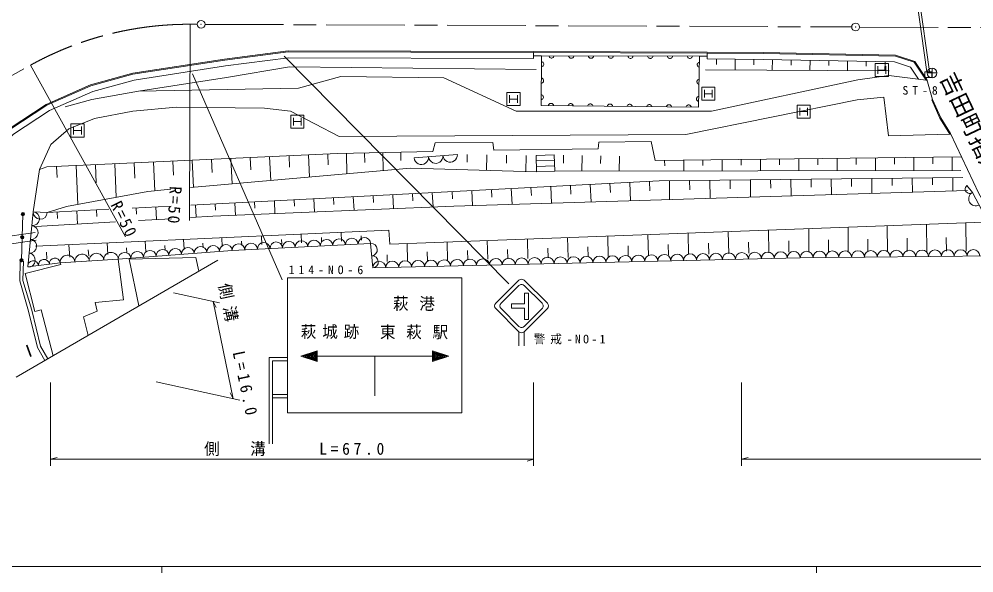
# Model space of a CAD drawing. Units: millimetres, scale not verified. Extents: x 40000 to 680000, y 20000 to 380000.
# Drawn here: x 146168 to 292056, y 204000 to 288645 of the extents above; entities that cross this region are included whole.
import ezdxf
from ezdxf.enums import TextEntityAlignment as Align

# ---------------------------------------------------------------- set-up
doc = ezdxf.new("R2010")
doc.units = ezdxf.units.MM
doc.header["$LTSCALE"] = 1000
doc.linetypes.add('CHAIN', pattern=[18.5, 12, -1.5, 3.5, -1.5])
for name, color, linetype, lineweight in [('M-BGD', 7, 'Continuous', 13), ('M-BMK', 2, 'CHAIN', 13), ('M-BMK-SRVR', 3, 'Continuous', 13), ('M-STR-HTXT', 7, 'Continuous', 13), ('M-STR-STRC', 7, 'Continuous', 13), ('M-TTL-BAND', 7, 'Continuous', 13)]:
    doc.layers.add(name, color=color, linetype=linetype, lineweight=lineweight)
doc.layers.add('M-BGD-HTXT', color=7, linetype='Continuous')
doc.styles.add('ＭＳ ゴシック', font='')
doc.styles.get('ＭＳ ゴシック').set_extended_font_data('MS Gothic')

msp = doc.modelspace()

# ---------------------------------------------------------------- linework, layer by layer
at = {"layer": 'M-BGD'}
for p, q in [((284867, 280571), (283228, 292189)), ((285263, 280627), (283624, 292245)), ((224775, 282626), (224778, 283526)), ((251285, 282560), (251292, 283460)), ((226012, 283011), (224776, 283014)), ((250151, 282958), (251288, 282956)), ((252713, 282549), (252707, 281710)), ((255569, 282526), (255556, 280855)), ((258425, 282504), (258418, 281670)), ((261286, 282465), (261254, 280820)), ((264152, 282409), (264136, 281606)), ((267018, 282353), (266988, 280785)), ((269884, 282297), (269869, 281533)), ((272750, 282241), (272721, 280751)), ((275617, 282186), (275603, 281459)), ((278483, 282130), (278455, 280716)), ((279119, 280712), (251049, 280882)), ((284758, 279321), (284883, 279404)), ((285750, 276350), (284883, 279404)), ((285750, 276350), (285613, 276288)), ((288363, 271073), (288490, 271151)), ((172616, 267069), (172807, 262930)), ((175575, 267205), (175667, 265198)), ((178534, 267342), (178713, 263452)), ((181492, 267478), (181579, 265595)), ((184451, 267614), (184619, 263973)), ((187410, 267751), (187491, 265992)), ((190368, 267887), (190525, 264495)), ((193327, 268023), (193402, 266390)), ((196190, 268119), (196253, 265001)), ((198957, 268175), (198987, 266710)), ((201724, 268231), (201780, 265490)), ((204492, 268287), (204517, 267010)), ((213130, 267954), (206537, 267434)), ((214633, 267933), (214617, 266771)), ((217638, 267892), (217605, 265520)), ((220643, 267850), (220627, 266641)), ((223648, 267808), (223614, 265344)), ((227967, 267062), (225182, 266957)), ((229356, 267863), (229331, 266633)), ((232198, 267804), (232149, 265407)), ((235040, 267746), (235016, 266578)), ((237882, 267687), (237835, 265415)), ((244798, 267043), (244807, 266234)), ((247726, 267078), (247745, 265428)), ((250654, 267112), (250663, 266272)), ((253581, 267147), (253602, 265436)), ((256509, 267181), (256519, 266311)), ((259437, 267215), (259458, 265445)), ((262365, 267250), (262376, 266349)), ((265293, 267284), (265314, 265453)), ((268221, 267319), (268232, 266388)), ((271148, 267353), (271171, 265461)), ((274076, 267388), (274088, 266426)), ((277004, 267422), (277027, 265469)), ((279932, 267456), (279944, 266465)), ((282860, 267491), (282884, 265477)), ((285788, 267525), (285800, 266503)), ((288716, 267560), (288740, 265485)), ((151905, 266115), (151983, 264426)), ((154864, 266251), (155138, 260305)), ((157823, 266388), (157950, 263622)), ((160781, 266524), (161017, 261410)), ((163740, 266660), (163848, 264311)), ((166699, 266797), (166901, 262408)), ((169658, 266933), (169756, 264801)), ((205986, 265861), (172344, 262889)), ((225245, 265296), (205986, 265861)), ((227998, 266232), (225214, 266127)), ((290049, 265487), (228029, 265401)), ((257901, 264061), (257931, 261437)), ((260994, 264096), (261008, 262813)), ((264086, 264131), (264114, 261624)), ((267178, 264165), (267191, 262941)), ((270270, 264200), (270297, 261810)), ((273362, 264234), (273375, 263069)), ((276454, 264269), (276480, 261997)), ((279546, 264304), (279559, 263197)), ((282638, 264338), (282662, 262184)), ((285730, 264373), (285742, 263325)), ((288823, 264408), (288845, 262370)), ((221364, 262740), (221488, 260337)), ((224380, 262896), (224444, 261662)), ((227397, 263051), (227527, 260519)), ((230413, 263206), (230480, 261908)), ((233429, 263362), (233566, 260702)), ((236446, 263517), (236516, 262155)), ((239462, 263672), (239606, 260884)), ((242479, 263828), (242552, 262401)), ((245533, 263923), (245565, 261064)), ((248625, 263957), (248641, 262557)), ((251717, 263992), (251748, 261250)), ((254809, 264027), (254824, 262685)), ((291845, 262150), (290983, 263196)), ((191200, 261187), (191304, 259162)), ((194216, 261342), (194269, 260316)), ((197233, 261498), (197340, 259419)), ((200249, 261653), (200303, 260600)), ((203265, 261808), (203375, 259676)), ((206282, 261964), (206337, 260884)), ((209298, 262119), (209411, 259933)), ((212315, 262274), (212372, 261168)), ((215331, 262430), (215448, 260155)), ((218347, 262585), (218408, 261415)), ((296886, 252492), (291845, 262150)), ((163426, 259757), (169416, 260065)), ((164052, 259789), (164102, 258813)), ((167069, 259944), (167168, 258009)), ((173101, 260255), (173199, 258354)), ((176118, 260410), (176166, 259465)), ((179134, 260566), (179233, 258648)), ((182151, 260721), (182201, 259749)), ((185167, 260876), (185268, 258905)), ((188183, 261032), (188235, 260033)), ((146529, 251784), (146748, 258836)), ((148318, 259189), (147478, 250762)), ((150478, 259090), (148318, 259189)), ((150478, 259090), (159878, 259574)), ((151987, 259167), (152039, 258157)), ((155003, 259323), (155106, 257320)), ((158019, 259478), (158070, 258485)), ((148708, 256954), (160912, 257651)), ((164435, 257853), (169446, 258139)), ((272842, 253080), (272822, 256836)), ((278845, 253112), (278824, 257059)), ((284848, 253144), (284826, 257283)), ((290851, 253176), (290828, 257506)), ((148613, 256039), (135770, 254119)), ((183245, 254182), (183187, 255492)), ((189339, 254453), (189281, 255767)), ((195433, 254723), (195375, 256041)), ((198480, 254859), (198451, 255519)), ((236187, 252363), (236115, 255469)), ((242324, 252505), (242250, 255697)), ((248461, 252648), (248385, 255926)), ((254599, 252790), (254520, 256154)), ((260736, 252933), (260656, 256383)), ((266839, 253047), (266820, 256612)), ((148790, 254852), (135948, 252932)), ((153895, 252242), (153760, 254165)), ((159725, 252650), (159601, 254429)), ((165556, 253059), (165442, 254692)), ((168471, 253263), (168417, 254044)), ((171387, 253468), (171282, 254955)), ((174302, 253672), (174252, 254380)), ((177217, 253876), (177123, 255219)), ((178738, 253289), (199883, 254334)), ((180198, 254046), (180169, 254700)), ((186292, 254317), (186263, 254973)), ((192386, 254588), (192357, 255246)), ((199883, 254334), (200206, 250608)), ((205501, 251650), (205439, 254326)), ((211638, 251793), (211574, 254554)), ((217775, 251935), (217709, 254783)), ((223912, 252078), (223844, 255011)), ((230050, 252220), (229980, 255240)), ((239255, 252434), (239219, 254008)), ((245393, 252576), (245355, 254194)), ((251530, 252719), (251491, 254379)), ((257667, 252861), (257628, 254565)), ((263804, 253004), (263764, 254750)), ((269841, 253064), (269831, 254894)), ((275844, 253096), (275833, 255022)), ((281847, 253128), (281836, 255150)), ((287849, 253160), (287838, 255277)), ((150412, 251989), (150337, 252999)), ((156810, 252446), (156745, 253372)), ((161322, 251946), (178738, 253289)), ((162641, 252855), (162581, 253708)), ((202432, 251579), (202408, 252599)), ((208569, 251721), (208538, 253081)), ((214707, 251864), (214674, 253266)), ((220844, 252006), (220810, 253452)), ((226981, 252149), (226946, 253637)), ((233118, 252291), (233083, 253823)), ((265519, 252174), (296886, 252492)), ((147478, 250762), (152459, 251391)), ((152459, 251391), (161322, 251946)), ((152459, 251391), (152521, 251153)), ((200206, 250608), (265519, 252174)), ((148575, 243956), (149540, 244206)), ((151361, 237184), (149540, 244206)), ((156005, 243158), (156744, 240309)), ((147417, 238799), (147276, 238747)), ((147276, 238747), (147894, 237074)), ((147417, 238799), (148035, 237126)), ((147894, 237074), (148035, 237126))]:
    msp.add_line(p, q, dxfattribs=at)
for points in [[(284883, 279404), (283034, 282174), (280095, 283149), (259861, 283542), (251293, 283610), (224778, 283676), (187285, 283778), (177563, 282518), (163527, 280359)], [(284758, 279321), (282938, 282048), (280070, 282999), (259860, 283392), (251292, 283460), (224778, 283526), (187295, 283628), (177584, 282369), (163550, 280211)], [(224775, 282626), (187352, 282728), (177711, 281478), (163739, 279330), (157415, 277583), (150819, 274689), (145303, 271056), (140892, 266657)], [(225993, 281350), (226089, 281381), (226170, 281428), (226251, 281507), (226300, 281586), (226333, 281682), (226334, 281810), (226303, 281906), (226256, 281987), (226177, 282068), (226098, 282117), (226002, 282150)], [(227121, 283009), (227152, 282913), (227200, 282833), (227280, 282753), (227360, 282704), (227456, 282672), (227584, 282672), (227680, 282704), (227760, 282751), (227840, 282831), (227888, 282911), (227921, 283007)], [(230138, 283002), (230170, 282906), (230218, 282826), (230297, 282746), (230377, 282698), (230473, 282665), (230601, 282665), (230697, 282697), (230777, 282745), (230858, 282825), (230906, 282905), (230938, 283000)], [(233155, 282996), (233187, 282899), (233235, 282819), (233315, 282739), (233395, 282691), (233491, 282659), (233619, 282659), (233715, 282690), (233795, 282738), (233875, 282818), (233923, 282898), (233955, 282994)], [(236173, 282989), (236204, 282893), (236252, 282813), (236332, 282733), (236412, 282684), (236508, 282652), (236636, 282652), (236732, 282684), (236812, 282731), (236892, 282811), (236940, 282891), (236973, 282987)], [(239190, 282982), (239222, 282886), (239270, 282806), (239349, 282726), (239429, 282678), (239525, 282645), (239653, 282645), (239749, 282677), (239829, 282725), (239910, 282805), (239958, 282885), (239990, 282980)], [(242207, 282976), (242239, 282880), (242287, 282799), (242367, 282719), (242447, 282671), (242543, 282639), (242671, 282639), (242767, 282670), (242847, 282718), (242927, 282798), (242975, 282878), (243007, 282974)], [(245225, 282969), (245257, 282873), (245304, 282793), (245384, 282713), (245464, 282664), (245560, 282632), (245688, 282632), (245784, 282664), (245864, 282712), (245944, 282791), (245993, 282871), (246025, 282967)], [(248242, 282962), (248274, 282866), (248322, 282786), (248402, 282706), (248481, 282658), (248577, 282626), (248705, 282625), (248801, 282657), (248882, 282705), (248962, 282785), (249010, 282865), (249042, 282960)], [(250130, 282059), (250033, 282029), (249952, 281983), (249871, 281905), (249821, 281826), (249787, 281731), (249784, 281603), (249813, 281506), (249860, 281425), (249938, 281343), (250017, 281294), (250112, 281259)], [(283580, 279464), (282361, 281291), (279916, 282102), (259853, 282492), (251285, 282560)], [(163527, 280359), (157062, 278575), (150316, 275615), (144637, 271874), (140151, 267400)], [(163567, 280215), (157113, 278433), (150388, 275483), (144732, 271757), (140257, 267294)], [(225197, 280965), (187498, 281346), (177875, 279722), (164415, 277646), (157303, 276355), (153219, 275246)], [(164415, 277646), (188859, 278065), (195346, 279873), (211062, 279674), (222118, 274578), (251952, 274574), (274314, 279369), (279037, 280016), (284758, 279321)], [(225965, 278827), (226061, 278858), (226142, 278905), (226222, 278984), (226271, 279063), (226304, 279159), (226306, 279287), (226275, 279383), (226228, 279464), (226149, 279545), (226069, 279594), (225974, 279627)], [(250071, 279462), (249974, 279432), (249893, 279386), (249811, 279308), (249761, 279229), (249727, 279134), (249724, 279006), (249754, 278909), (249800, 278828), (249878, 278746), (249957, 278696), (250052, 278662)], [(288363, 271073), (279022, 270805), (278316, 276728), (274236, 276303), (248033, 271021), (195080, 270722), (187644, 274582), (183661, 275016), (170209, 275205), (163536, 274573), (157677, 273457), (153759, 271851), (151036, 269463), (149303, 265675), (148318, 259189)], [(225936, 276304), (226033, 276335), (226113, 276382), (226194, 276461), (226243, 276540), (226276, 276636), (226277, 276764), (226247, 276860), (226199, 276941), (226120, 277022), (226041, 277071), (225945, 277104)], [(227829, 275420), (227798, 275517), (227751, 275597), (227672, 275678), (227593, 275727), (227497, 275760), (227369, 275762), (227273, 275731), (227192, 275684), (227111, 275605), (227063, 275525), (227029, 275430)], [(250011, 276864), (249914, 276835), (249833, 276788), (249751, 276710), (249702, 276631), (249667, 276536), (249665, 276408), (249694, 276311), (249740, 276230), (249819, 276149), (249898, 276099), (249993, 276065)], [(288363, 271073), (286867, 273506), (285613, 276288)], [(288490, 271151), (287000, 273577), (285750, 276350)], [(230835, 275386), (230804, 275482), (230757, 275563), (230678, 275644), (230599, 275693), (230503, 275726), (230375, 275727), (230279, 275696), (230198, 275649), (230117, 275570), (230068, 275491), (230035, 275395)], [(233841, 275351), (233810, 275448), (233763, 275528), (233684, 275609), (233604, 275658), (233509, 275691), (233381, 275693), (233284, 275662), (233204, 275615), (233123, 275536), (233074, 275456), (233041, 275360)], [(236846, 275317), (236816, 275413), (236768, 275494), (236689, 275575), (236610, 275623), (236514, 275657), (236386, 275658), (236290, 275627), (236209, 275580), (236129, 275501), (236080, 275422), (236047, 275326)], [(239852, 275282), (239821, 275378), (239774, 275459), (239695, 275540), (239616, 275589), (239520, 275622), (239392, 275623), (239296, 275593), (239215, 275545), (239134, 275466), (239085, 275387), (239052, 275291)], [(242858, 275248), (242827, 275344), (242780, 275424), (242701, 275505), (242621, 275554), (242526, 275587), (242398, 275589), (242301, 275558), (242221, 275511), (242140, 275432), (242091, 275352), (242058, 275257)], [(245864, 275213), (245833, 275309), (245786, 275390), (245707, 275471), (245627, 275520), (245531, 275553), (245403, 275554), (245307, 275523), (245227, 275476), (245146, 275397), (245097, 275318), (245064, 275222)], [(248869, 275178), (248838, 275275), (248791, 275355), (248712, 275436), (248633, 275485), (248537, 275518), (248409, 275520), (248313, 275489), (248232, 275442), (248151, 275363), (248102, 275283), (248069, 275188)], [(290179, 267577), (243334, 267026), (242720, 269957), (234768, 269829), (234669, 268799), (218701, 268607), (218568, 269777), (209720, 269724), (209366, 268386), (194806, 268091), (150426, 266047), (149303, 265675)], [(288490, 271151), (292820, 261989), (297968, 253074)], [(172386, 260218), (243987, 263905), (290369, 264425)], [(169377, 262627), (165820, 262312), (158895, 261011)], [(172344, 258305), (175766, 258501), (212596, 260068), (291102, 262439)], [(158895, 261011), (153421, 259982), (150478, 259090)], [(293541, 257608), (202822, 254228), (202643, 256369), (148695, 253937)], [(150124, 236466), (148964, 238475), (147611, 244019), (146257, 248641), (146321, 251651)], [(150557, 236717), (149433, 238663), (148094, 244149), (146759, 248708), (146821, 251641)], [(148575, 243956), (147075, 249740), (152521, 251153)], [(152459, 251391), (161322, 251946), (162096, 245751), (157809, 245316), (158079, 243986), (156005, 243158)], [(164474, 244796), (163008, 251954), (173193, 252216), (173624, 250109)]]:
    msp.add_lwpolyline(points, dxfattribs=at)
for points in [[(250151, 282958), (226012, 283011), (225927, 275442), (249972, 275166)], [(284579, 280599), (285643, 280599), (285643, 279717), (284579, 279717)], [(225151, 267787), (225245, 265296), (228029, 265401), (227935, 267892)]]:
    msp.add_lwpolyline(points, close=True, dxfattribs=at)
for centre, radius in [((146748, 258836), 250), ((146748, 258836), 220), ((146748, 258836), 190), ((146748, 258836), 160), ((146748, 258836), 130), ((146748, 258836), 100), ((146748, 258836), 70), ((146748, 258836), 40), ((146748, 258836), 10), ((146639, 255310), 250), ((146639, 255310), 220), ((146639, 255310), 190), ((146639, 255310), 160), ((146639, 255310), 130), ((146639, 255310), 100), ((146639, 255310), 70), ((146639, 255310), 40), ((146639, 255310), 10), ((146529, 251784), 250), ((146529, 251784), 220), ((146529, 251784), 190), ((146529, 251784), 160), ((146529, 251784), 130), ((146529, 251784), 100), ((146529, 251784), 70), ((146529, 251784), 40), ((146529, 251784), 10)]:
    msp.add_circle(centre, radius, dxfattribs=at)
for centre, radius, start, end in [((207636, 267521), 1102, 184.51, 4.51), ((209834, 267694), 1102, 184.51, 4.51), ((212031, 267867), 1102, 184.51, 4.51), ((291414, 262673), 678, 129.48561, 309.48561), ((292349, 261184), 1090, 117.56574, 297.56574), ((148213, 258136), 1059, 264.31039, 84.31039), ((149398, 259139), 1081, 177.36512, 357.36512), ((148003, 256029), 1059, 264.31039, 84.31039), ((147793, 253922), 1059, 264.31039, 84.31039), ((173900, 252916), 970, 4.40866, 184.40866), ((175835, 253065), 970, 4.40866, 184.40866), ((177770, 253214), 970, 4.40866, 184.40866), ((179699, 253336), 962, 2.82836, 182.82836), ((181621, 253431), 962, 2.82836, 182.82836), ((183543, 253526), 962, 2.82836, 182.82836), ((185466, 253621), 962, 2.82836, 182.82836), ((187388, 253716), 962, 2.82836, 182.82836), ((189310, 253811), 962, 2.82836, 182.82836), ((191233, 253906), 962, 2.82836, 182.82836), ((193155, 254001), 962, 2.82836, 182.82836), ((195077, 254096), 962, 2.82836, 182.82836), ((197000, 254191), 962, 2.82836, 182.82836), ((198922, 254286), 962, 2.82836, 182.82836), ((199964, 253402), 935, 274.94889, 94.94889), ((147583, 251815), 1059, 264.31039, 84.31039), ((153567, 251461), 1110, 3.58387, 183.58387), ((155783, 251599), 1110, 3.58387, 183.58387), ((157999, 251738), 1110, 3.58387, 183.58387), ((160215, 251877), 1110, 3.58387, 183.58387), ((162290, 252021), 970, 4.40866, 184.40866), ((164225, 252170), 970, 4.40866, 184.40866), ((166160, 252319), 970, 4.40866, 184.40866), ((168095, 252468), 970, 4.40866, 184.40866), ((170030, 252618), 970, 4.40866, 184.40866), ((171965, 252767), 970, 4.40866, 184.40866), ((200125, 251540), 935, 274.94889, 94.94889), ((234841, 251438), 990, 1.37268, 181.37268), ((236821, 251486), 990, 1.37268, 181.37268), ((238800, 251533), 990, 1.37268, 181.37268), ((240779, 251581), 990, 1.37268, 181.37268), ((242758, 251628), 990, 1.37268, 181.37268), ((244737, 251676), 990, 1.37268, 181.37268), ((246717, 251723), 990, 1.37268, 181.37268), ((248696, 251770), 990, 1.37268, 181.37268), ((250675, 251818), 990, 1.37268, 181.37268), ((252654, 251865), 990, 1.37268, 181.37268), ((254633, 251913), 990, 1.37268, 181.37268), ((256612, 251960), 990, 1.37268, 181.37268), ((258592, 252008), 990, 1.37268, 181.37268), ((260571, 252055), 990, 1.37268, 181.37268), ((262550, 252102), 990, 1.37268, 181.37268), ((264529, 252150), 990, 1.37268, 181.37268), ((266499, 252183), 980, 0.58214, 180.58214), ((268460, 252203), 980, 0.58214, 180.58214), ((270420, 252223), 980, 0.58214, 180.58214), ((272380, 252243), 980, 0.58214, 180.58214), ((274341, 252263), 980, 0.58214, 180.58214), ((276301, 252283), 980, 0.58214, 180.58214), ((278262, 252303), 980, 0.58214, 180.58214), ((280222, 252323), 980, 0.58214, 180.58214), ((282183, 252343), 980, 0.58214, 180.58214), ((284143, 252363), 980, 0.58214, 180.58214), ((286104, 252383), 980, 0.58214, 180.58214), ((288064, 252403), 980, 0.58214, 180.58214), ((290025, 252423), 980, 0.58214, 180.58214), ((291985, 252442), 980, 0.58214, 180.58214), ((148308, 250867), 837, 7.19807, 187.19807), ((149969, 251077), 837, 7.19807, 187.19807), ((151629, 251286), 837, 7.19807, 187.19807), ((201195, 250632), 990, 1.37268, 181.37268), ((203175, 250680), 990, 1.37268, 181.37268), ((205154, 250727), 990, 1.37268, 181.37268), ((207133, 250774), 990, 1.37268, 181.37268), ((209112, 250822), 990, 1.37268, 181.37268), ((211091, 250869), 990, 1.37268, 181.37268), ((213070, 250917), 990, 1.37268, 181.37268), ((215050, 250964), 990, 1.37268, 181.37268), ((217029, 251012), 990, 1.37268, 181.37268), ((219008, 251059), 990, 1.37268, 181.37268), ((220987, 251106), 990, 1.37268, 181.37268), ((222966, 251154), 990, 1.37268, 181.37268), ((224946, 251201), 990, 1.37268, 181.37268), ((226925, 251249), 990, 1.37268, 181.37268), ((228904, 251296), 990, 1.37268, 181.37268), ((230883, 251344), 990, 1.37268, 181.37268), ((232862, 251391), 990, 1.37268, 181.37268)]:
    msp.add_arc(centre, radius, start, end, dxfattribs=at)
at = {"layer": 'M-BMK'}
for p, q in [((172323, 287852), (173382, 287848)), ((174582, 287843), (273381, 287438)), ((274581, 287433), (373380, 287028)), ((120228, 266278), (147902, 281597))]:
    msp.add_line(p, q, dxfattribs=at)
msp.add_arc((172118, 237853), 50000, 89.76514, 118.96783, dxfattribs=at)
at = {"layer": 'M-BMK-SRVR'}
for p, q in [((284906, 280419), (286406, 280419)), ((285656, 281169), (285656, 279669)), ((176544, 251804), (145721, 233910))]:
    msp.add_line(p, q, dxfattribs=at)
for centre, radius in [((173982, 287846), 600), ((173982, 287846), 24), ((273981, 287436), 600), ((273981, 287436), 24), ((285656, 280419), 750)]:
    msp.add_circle(centre, radius, dxfattribs=at)
at = {"layer": 'M-STR-HTXT'}
for p, q in [((172200, 257853), (172323, 287852)), ((162432, 255351), (147902, 281597)), ((169768, 246804), (176776, 245276)), ((175798, 245489), (178894, 230623)), ((175798, 245489), (176276, 244567)), ((150985, 233109), (150985, 220361)), ((179871, 230410), (167105, 233194)), ((224778, 220361), (224778, 233109)), ((256546, 233109), (256546, 220361)), ((178894, 230623), (178416, 231545)), ((150985, 221361), (151985, 221641)), ((150985, 221361), (224778, 221361)), ((224778, 221361), (223778, 221081)), ((256546, 221361), (257546, 221641)), ((256546, 221361), (573773, 221361))]:
    msp.add_line(p, q, dxfattribs=at)
at = {"layer": 'M-STR-STRC'}
for p, q in [((221013, 248163), (186664, 283002)), ((172670, 280302), (186343, 248813)), ((277394, 281457), (277394, 280257)), ((277394, 280857), (278594, 280857)), ((278594, 281457), (278594, 280257)), ((250876, 277841), (250876, 276641)), ((250876, 277241), (252076, 277241)), ((252076, 277841), (252076, 276641)), ((221108, 277029), (221108, 275829)), ((221108, 276429), (222308, 276429)), ((222308, 277029), (222308, 275829)), ((265434, 275101), (265434, 273901)), ((265434, 274501), (266634, 274501)), ((266634, 275101), (266634, 273901)), ((188084, 273571), (188084, 272371)), ((188084, 272971), (189284, 272971)), ((189284, 273571), (189284, 272371)), ((154488, 272219), (154488, 271019)), ((154488, 271619), (155688, 271619)), ((155688, 272219), (155688, 271019)), ((222534, 248736), (219000, 245203)), ((223348, 248736), (226882, 245203)), ((222534, 247922), (219815, 245203)), ((226067, 245203), (223348, 247922)), ((223375, 246772), (223375, 245116)), ((224023, 246772), (223375, 246772)), ((224023, 242739), (224023, 246772)), ((223375, 245116), (221381, 245116)), ((221381, 245116), (221381, 244468)), ((219000, 244388), (222534, 240855)), ((222534, 241669), (219815, 244388)), ((223375, 244468), (221381, 244468)), ((226882, 244388), (223348, 240855)), ((226067, 244388), (223348, 241669)), ((223375, 242739), (223375, 244468)), ((223375, 242739), (224023, 242739)), ((222534, 240855), (222534, 238704)), ((223348, 240855), (223348, 238704)), ((184399, 223738), (184399, 236934)), ((184399, 236934), (187195, 236934)), ((197118, 237123), (191707, 237123)), ((200507, 237123), (197118, 237123)), ((209308, 237123), (200507, 237123)), ((200507, 231089), (200507, 237123)), ((184899, 231251), (187195, 231251)), ((184899, 230751), (187195, 230751))]:
    msp.add_line(p, q, dxfattribs=at)
for points in [[(276994, 279857), (276994, 281857), (278994, 281857), (278994, 279857)], [(220708, 275429), (220708, 277429), (222708, 277429), (222708, 275429)], [(250476, 276241), (250476, 278241), (252476, 278241), (252476, 276241)], [(265034, 273501), (265034, 275501), (267034, 275501), (267034, 273501)], [(187684, 271971), (187684, 273971), (189684, 273971), (189684, 271971)], [(154088, 270619), (154088, 272619), (156088, 272619), (156088, 270619)], [(213820, 228484), (187195, 228484), (187195, 249105), (213820, 249105)], [(189207, 237123), (191707, 236323), (191707, 237923)], [(211808, 237123), (209308, 237923), (209308, 236323)], [(189507, 237123), (191607, 236473), (191607, 237773)], [(189807, 237123), (191507, 236623), (191507, 237623)], [(190107, 237123), (191407, 236773), (191407, 237473)], [(190407, 237123), (191307, 236923), (191307, 237323)], [(190807, 237123), (191207, 237073), (191207, 237173)], [(211508, 237123), (209408, 237773), (209408, 236473)], [(211208, 237123), (209508, 237623), (209508, 236623)], [(210908, 237123), (209608, 237473), (209608, 236773)], [(210608, 237123), (209708, 237323), (209708, 236923)], [(210208, 237123), (209808, 237173), (209808, 237073)]]:
    msp.add_lwpolyline(points, close=True, dxfattribs=at)
msp.add_lwpolyline([(184899, 223738), (184899, 236434), (187195, 236434)], dxfattribs=at)
for centre, start, end in [((222941, 248329), 45, 135), ((222941, 247514), 45, 135.00015), ((219408, 244796), 135, 225), ((220222, 244796), 135.00016, 224.99989), ((225660, 244796), 314.99995, 45), ((226474, 244796), 315, 45), ((222941, 242077), 224.99989, 314.99995), ((222941, 241262), 225, 315)]:
    msp.add_arc(centre, 576, start, end, dxfattribs=at)
at = {"layer": 'M-TTL-BAND'}
for p, q in [((40000, 205000), (579000, 205000)), ((168000, 205000), (168000, 204000)), ((268000, 205000), (268000, 204000))]:
    msp.add_line(p, q, dxfattribs=at)

# ---------------------------------------------------------------- texts
at = {"layer": 'M-BGD-HTXT', "style": 'ＭＳ ゴシック'}
msp.add_text('吉田町指月線', height=2566, rotation=295.293, dxfattribs=at).set_placement((286110, 279395), align=Align.BOTTOM_LEFT)
at = {"layer": 'M-BMK-SRVR', "insert": (281135, 277078), "char_height": 1320, "attachment_point": 7, "style": 'ＭＳ ゴシック'}
msp.add_mtext('\\T1.67;ST-8', dxfattribs=at)
at = {"layer": 'M-STR-HTXT', "char_height": 1833, "attachment_point": 7, "style": 'ＭＳ ゴシック'}
for s, insert, rotation in [('\\T1.26;\\W0.95;R=50', (169178, 263133), 266.5), ('\\T1.26;\\W0.95;R=50', (160059, 260247), 296.4), ('\\T1.48;\\W0.95;側溝\u3000L=16.0', (176439, 247995), 281.8)]:
    msp.add_mtext(s, dxfattribs=dict(at, insert=insert, rotation=rotation))
at = {"layer": 'M-STR-HTXT', "insert": (174444, 221861), "char_height": 1833, "attachment_point": 7, "style": 'ＭＳ ゴシック'}
msp.add_mtext('\\T1.48;\\W0.95;側\u3000溝\u3000\u3000L=67.0', dxfattribs=at)
at = {"layer": 'M-STR-STRC', "attachment_point": 7, "style": 'ＭＳ ゴシック'}
for s, insert, char_height in [('\\T1.67;114-NO-6', (187354, 249640), 1320), ('\\T1.69;\\W0.95;萩港', (203301, 244047), 1833), ('\\T1.38;\\W0.95;萩城跡', (189207, 239750), 1833), ('\\T1.69;\\W0.95;東萩駅', (201308, 239693), 1833), ('\\T1.4;警戒-NO-1', (224787, 238925), 1320)]:
    msp.add_mtext(s, dxfattribs=dict(at, insert=insert, char_height=char_height))

doc.saveas('drawing.dxf')
